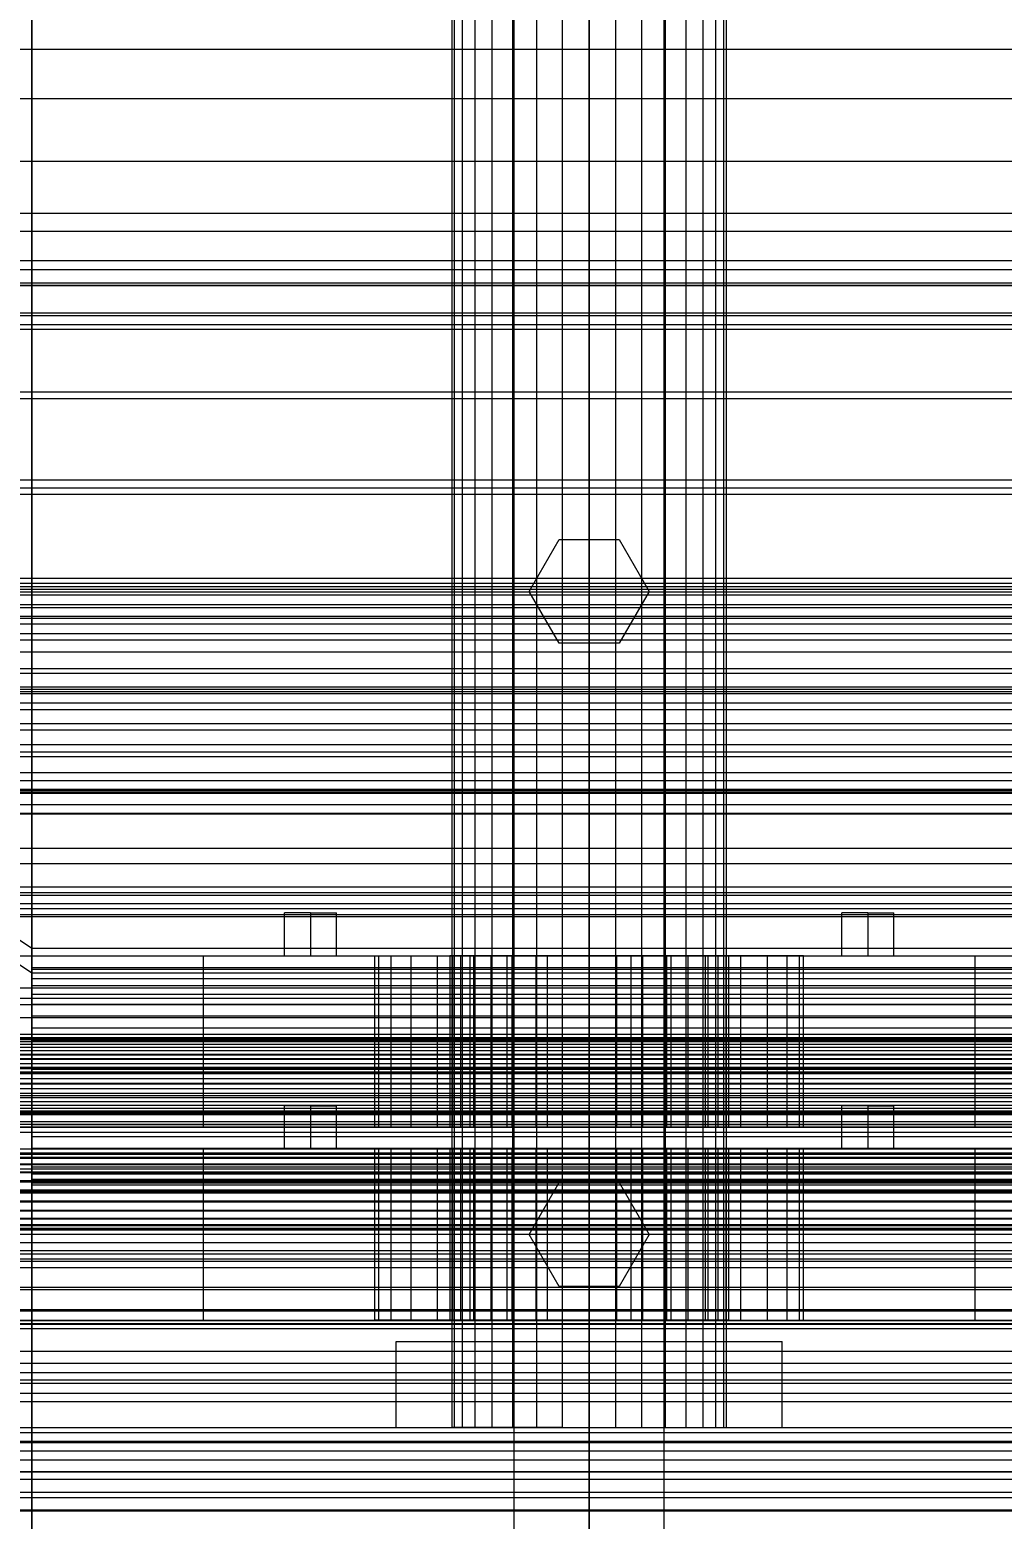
# Model space of a CAD drawing. Header units: millimetres. Extents: x -191664 to 191490, y -197311 to 10263.
# Drawn here: x -130.5 to 96.3, y -28691.4 to -28344 of the extents above; entities that cross this region are included whole.
import ezdxf

# ---------------------------------------------------------------- set-up
doc = ezdxf.new("R2010")
doc.units = ezdxf.units.MM
for name, color, linetype, lineweight in [('COTAS_USUARIO', 1, 'Continuous', 0), ('frontal_C01', 7, 'Continuous', 0), ('frontal_C02', 7, 'Continuous', 0), ('frontal_C03', 7, 'Continuous', 0), ('frontal_C03-traverse', 7, 'Continuous', 0), ('frontal_secador', 7, 'Continuous', 0), ('frontal_tolva', 7, 'Continuous', 0)]:
    doc.layers.add(name, color=color, linetype=linetype, lineweight=lineweight)
doc.dimstyles.new('PLANTA_100', dxfattribs={"dimtxt": 250, "dimasz": 150, "dimexe": 150, "dimexo": 80, "dimgap": 100, "dimtad": 1, "dimtih": 1, "dimtoh": 1, "dimdec": 1, "dimdsep": 46, "dimcen": 0.09, "dimclrd": 1, "dimclre": 1, "dimclrt": 1, "dimadec": 0, "dimazin": 0, "dimtfac": 1, "dimtdec": 4, "dimtofl": 0, "dimtmove": 0, "dimatfit": 3, "dimfxl": 1, "dimtolj": 1, "dimtzin": 0, "dimarcsym": 0})

# ---------------------------------------------------------------- blocks, each defined once
blk = doc.blocks.new('*D111')
at = {"layer": 'COTAS_USUARIO', "color": 1, "lineweight": -2, "transparency": 16777216}
for p, q in [((-80, -27700), (-1350, -27700)), ((-1200, -31850), (-1200, -27850)), ((-80, -32000), (-1350, -32000))]:
    blk.add_line(p, q, dxfattribs=at)
at = {"layer": 'COTAS_USUARIO', "color": 1, "transparency": 16777216}
for points in [[(-1225, -27850), (-1175, -27850), (-1200, -27700)], [(-1225, -31850), (-1175, -31850), (-1200, -32000)]]:
    blk.add_solid(points, dxfattribs=at)
at = {"layer": 'Defpoints', "color": 0, "transparency": 16777216}
for p in [(-1200, -27700), (0, -27700), (0, -32000)]:
    blk.add_point(p, dxfattribs=at)

msp = doc.modelspace()

# ---------------------------------------------------------------- linework, layer by layer
at = {"layer": 'frontal_C01', "color": 139, "true_color": 0x345e4e}
for p, q in [((-130, -28558.32), (-130, -28333.63)), ((0, -28558.32), (0, -28333.63)), ((-130, -28339.32), (-130, -28564)), ((0, -28339.32), (0, -28564)), ((-130, -28558.32), (-228.3, -28493.07)), ((-228.3, -28498.76), (-130, -28564)), ((-130, -28701.67), (-130, -28558.32)), ((0, -28558.32), (-130, -28558.32)), ((0, -28701.67), (0, -28558.32)), ((130, -28558.32), (0, -28558.32)), ((-130, -28564), (-130, -28707.35)), ((-130, -28564), (0, -28564)), ((0, -28564), (0, -28707.35)), ((0, -28564), (130, -28564))]:
    msp.add_line(p, q, dxfattribs=at)
at = {"layer": 'frontal_C01', "color": 8, "true_color": 0x697a83}
for p, q in [((300, -28348.61), (-300, -28348.61)), ((300, -28360.15), (-300, -28360.15)), ((300, -28374.77), (-300, -28374.77)), ((300, -28391.08), (-300, -28391.08)), ((300, -28410.14), (-300, -28410.14)), ((300, -28430.12), (-300, -28430.12)), ((-300, -28452.31), (300, -28452.31)), ((300, -28474.59), (-300, -28474.59)), ((300, -28498.41), (-300, -28498.41)), ((300, -28521.48), (-300, -28521.48)), ((300, -28545.3), (-300, -28545.3)), ((300, -28567.58), (-300, -28567.58)), ((300, -28589.77), (-300, -28589.77)), ((300, -28609.75), (-300, -28609.75)), ((300, -28628.81), (-300, -28628.81)), ((300, -28645.12), (-300, -28645.12)), ((300, -28659.74), (-300, -28659.74)), ((300, -28671.27), (-300, -28671.27)), ((300, -28680.47), (-300, -28680.47)), ((300, -28686.44), (-300, -28686.44)), ((300, -28689.57), (-300, -28689.57))]:
    msp.add_line(p, q, dxfattribs=at)
at = {"layer": 'frontal_C01', "color": 9, "true_color": 0xb8c2c5}
for p, q in [((342.5, -28472.03), (-342.5, -28472.03)), ((342.5, -28473.94), (-342.5, -28473.94)), ((342.5, -28475.89), (-342.5, -28475.89)), ((342.5, -28481.34), (-342.5, -28481.34)), ((342.5, -28484.93), (-342.5, -28484.93)), ((342.5, -28493.09), (-342.5, -28493.09)), ((-342.5, -28497.78), (342.5, -28497.78)), ((342.5, -28507.41), (-342.5, -28507.41)), ((342.5, -28512.48), (-342.5, -28512.48)), ((342.5, -28522.11), (-342.5, -28522.11)), ((342.5, -28526.8), (-342.5, -28526.8)), ((342.5, -28534.96), (-342.5, -28534.96)), ((342.5, -28538.55), (-342.5, -28538.55)), ((342.5, -28544), (-342.5, -28544)), ((342.5, -28545.94), (-342.5, -28545.94)), ((342.5, -28547.86), (-342.5, -28547.86))]:
    msp.add_line(p, q, dxfattribs=at)
at = {"layer": 'frontal_C01', "color": 252, "true_color": 0x83939a}
for p, q in [((-130, -28564), (-130, -28562.72)), ((-130, -28562.72), (-130, -28563.16)), ((-130, -28562.72), (130, -28562.72)), ((-130, -28563.16), (-130, -28565.3)), ((-130, -28563.16), (130, -28563.16)), ((-130, -28566.93), (-130, -28564)), ((-130, -28564), (130, -28564)), ((-130, -28565.3), (-130, -28568.99)), ((-130, -28565.3), (130, -28565.3)), ((-130, -28571.29), (-130, -28566.93)), ((-130, -28566.93), (130, -28566.93)), ((-130, -28568.99), (-130, -28573.98)), ((-130, -28568.99), (130, -28568.99)), ((-130, -28576.8), (-130, -28571.29)), ((-130, -28571.29), (130, -28571.29)), ((-130, -28573.98), (-130, -28579.93)), ((-130, -28573.98), (130, -28573.98)), ((-130, -28583.08), (-130, -28576.8)), ((-130, -28576.8), (130, -28576.8)), ((-130, -28579.93), (-130, -28586.44)), ((130, -28579.93), (-130, -28579.93)), ((-130, -28589.69), (-130, -28583.08)), ((-130, -28583.08), (130, -28583.08)), ((-130, -28586.44), (-130, -28593.05)), ((-130, -28586.44), (130, -28586.44)), ((-130, -28596.2), (-130, -28589.69)), ((-130, -28589.69), (130, -28589.69)), ((-130, -28593.05), (-130, -28599.33)), ((-130, -28593.05), (130, -28593.05)), ((-130, -28602.15), (-130, -28596.2)), ((-130, -28596.2), (130, -28596.2)), ((-130, -28599.33), (-130, -28604.84)), ((-130, -28599.33), (130, -28599.33)), ((-130, -28607.14), (-130, -28602.15)), ((-130, -28602.15), (130, -28602.15)), ((-130, -28604.84), (-130, -28609.2)), ((-130, -28604.84), (130, -28604.84)), ((-130, -28610.83), (-130, -28607.14)), ((-130, -28607.14), (130, -28607.14)), ((-130, -28609.2), (-130, -28612.13)), ((-130, -28609.2), (130, -28609.2)), ((-130, -28612.97), (-130, -28610.83)), ((-130, -28610.83), (130, -28610.83)), ((-130, -28612.13), (-130, -28613.41)), ((-130, -28612.13), (130, -28612.13)), ((-130, -28613.41), (-130, -28612.97)), ((-130, -28612.97), (130, -28612.97)), ((-130, -28613.41), (130, -28613.41))]:
    msp.add_line(p, q, dxfattribs=at)
at = {"layer": 'frontal_C01', "color": 9, "true_color": 0xbac6cb}
for p, q in [((-148, -28579.08), (148, -28579.08)), ((-148, -28579.24), (148, -28579.24)), ((-148, -28579.54), (148, -28579.54)), ((-148, -28580), (148, -28580)), ((-148, -28580.58), (148, -28580.58)), ((-148, -28581.31), (148, -28581.31)), ((-148, -28582.12), (148, -28582.12)), ((-148, -28583.08), (148, -28583.08)), ((-148, -28584.07), (148, -28584.07)), ((148, -28585.18), (-148, -28585.18)), ((-148, -28586.3), (148, -28586.3)), ((-148, -28587.49), (148, -28587.49)), ((-148, -28588.64), (148, -28588.64)), ((-148, -28589.83), (148, -28589.83)), ((-148, -28590.95), (148, -28590.95)), ((-148, -28592.06), (148, -28592.06)), ((-148, -28593.06), (148, -28593.06)), ((-148, -28594.01), (148, -28594.01)), ((-148, -28594.82), (148, -28594.82)), ((-148, -28595.56), (148, -28595.56)), ((-148, -28596.13), (148, -28596.13)), ((-148, -28596.59), (148, -28596.59)), ((-148, -28596.89), (148, -28596.89)), ((-148, -28597.05), (148, -28597.05))]:
    msp.add_line(p, q, dxfattribs=at)
at = {"layer": 'frontal_C01', "color": 139, "true_color": 0x354b57}
for p, q in [((-425, -28645.87), (425, -28645.87)), ((425, -28657.24), (-425, -28657.24)), ((425, -28662.13), (-425, -28662.13)), ((-425, -28673.5), (425, -28673.5))]:
    msp.add_line(p, q, dxfattribs=at)
at = {"layer": 'frontal_C01', "color": 251, "true_color": 0x586d65}
for p, q in [((250, -28680.37), (-250, -28680.37)), ((-250, -28685.1), (250, -28685.1))]:
    msp.add_line(p, q, dxfattribs=at)
at = {"layer": 'frontal_C02', "color": 9, "true_color": 0xb5c3c9}
for p, q in [((-300, -28386.79), (300, -28386.79)), ((300, -28410.7), (-300, -28410.7)), ((300, -28550.46), (-300, -28550.46)), ((-300, -28574.36), (300, -28574.36))]:
    msp.add_line(p, q, dxfattribs=at)
at = {"layer": 'frontal_C02', "color": 8, "true_color": 0x697a83}
for p, q in [((300, -28625.05), (-300, -28625.05)), ((300, -28629.56), (-300, -28629.56)), ((300, -28632.8), (-300, -28632.8)), ((300, -28646.02), (-300, -28646.02)), ((300, -28652.28), (-300, -28652.28)), ((300, -28673.31), (-300, -28673.31)), ((300, -28682.16), (-300, -28682.16))]:
    msp.add_line(p, q, dxfattribs=at)
at = {"layer": 'frontal_C02', "color": 139, "true_color": 0x345e4e}
for p, q in [((-130, -28626.97), (-250, -28626.97)), ((-130, -28831.95), (-130, -28626.97)), ((0, -28626.97), (-130, -28626.97)), ((-130, -28632.71), (-130, -28626.97)), ((0, -28831.95), (0, -28626.97)), ((130, -28626.97), (0, -28626.97)), ((0, -28632.71), (0, -28626.97)), ((-250, -28632.71), (-130, -28632.71)), ((-130, -28632.71), (-130, -28837.7)), ((-130, -28632.71), (0, -28632.71)), ((0, -28632.71), (0, -28837.7)), ((0, -28632.71), (130, -28632.71))]:
    msp.add_line(p, q, dxfattribs=at)
at = {"layer": 'frontal_C03', "color": 139, "true_color": 0x345e4e}
for p, q in [((0, -28397.92), (-250, -28397.92)), ((0, -28578.35), (0, -28397.92)), ((250, -28397.92), (0, -28397.92)), ((0, -28403.69), (0, -28397.92)), ((-250, -28403.69), (0, -28403.69)), ((0, -28403.69), (0, -28584.13)), ((0, -28403.69), (250, -28403.69)), ((0, -28578.35), (-250, -28578.35)), ((0, -28842.28), (0, -28578.35)), ((250, -28578.35), (0, -28578.35)), ((-250, -28584.13), (0, -28584.13)), ((0, -28584.13), (0, -28848.05)), ((0, -28584.13), (250, -28584.13))]:
    msp.add_line(p, q, dxfattribs=at)
at = {"layer": 'frontal_C03', "color": 8, "true_color": 0x697a83}
for p, q in [((250, -28400.01), (-250, -28400.01)), ((250, -28403.13), (-250, -28403.13)), ((250, -28403.69), (-250, -28403.69)), ((250, -28412.86), (-250, -28412.86)), ((250, -28413.95), (-250, -28413.95)), ((250, -28428.52), (-250, -28428.52)), ((250, -28430.06), (-250, -28430.06)), ((250, -28449.06), (-250, -28449.06)), ((250, -28450.94), (-250, -28450.94)), ((-250, -28473.07), (250, -28473.07)), ((250, -28475.17), (-250, -28475.17)), ((250, -28498.91), (-250, -28498.91)), ((250, -28501.09), (-250, -28501.09)), ((250, -28524.83), (-250, -28524.83)), ((250, -28526.93), (-250, -28526.93)), ((250, -28549.06), (-250, -28549.06)), ((250, -28550.94), (-250, -28550.94)), ((250, -28569.94), (-250, -28569.94)), ((250, -28571.48), (-250, -28571.48)), ((250, -28586.05), (-250, -28586.05)), ((250, -28587.14), (-250, -28587.14)), ((250, -28596.87), (-250, -28596.87)), ((250, -28599.99), (-250, -28599.99))]:
    msp.add_line(p, q, dxfattribs=at)
at = {"layer": 'frontal_C03', "color": 9, "true_color": 0xb8c2c5}
for p, q in [((520, -28478.16), (-520, -28478.16)), ((520, -28478.81), (-520, -28478.81)), ((520, -28480.83), (-520, -28480.83)), ((520, -28482.69), (-520, -28482.69)), ((520, -28486.42), (-520, -28486.42)), ((520, -28489.21), (-520, -28489.21)), ((-520, -28494.08), (520, -28494.08)), ((520, -28497.37), (-520, -28497.37)), ((520, -28502.63), (-520, -28502.63)), ((520, -28505.92), (-520, -28505.92)), ((520, -28510.79), (-520, -28510.79)), ((520, -28513.58), (-520, -28513.58)), ((520, -28517.31), (-520, -28517.31)), ((520, -28519.17), (-520, -28519.17)), ((520, -28521.19), (-520, -28521.19)), ((520, -28521.84), (-520, -28521.84))]:
    msp.add_line(p, q, dxfattribs=at)
at = {"layer": 'frontal_C03', "color": 252, "true_color": 0x83939a}
for p, q in [((-250, -28582.95), (250, -28582.95)), ((-250, -28583.95), (250, -28583.95)), ((-250, -28584.13), (250, -28584.13)), ((-250, -28587.06), (250, -28587.06)), ((-250, -28587.41), (250, -28587.41)), ((-250, -28592.08), (250, -28592.08)), ((-250, -28592.57), (250, -28592.57)), ((-250, -28598.65), (250, -28598.65)), ((-250, -28599.25), (250, -28599.25)), ((250, -28606.33), (-250, -28606.33)), ((-250, -28607), (250, -28607)), ((-250, -28614.6), (250, -28614.6)), ((-250, -28615.3), (250, -28615.3)), ((-250, -28622.89), (250, -28622.89)), ((-250, -28623.57), (250, -28623.57)), ((-250, -28630.65), (250, -28630.65)), ((-250, -28631.25), (250, -28631.25)), ((-250, -28637.33), (250, -28637.33)), ((-250, -28637.82), (250, -28637.82)), ((-250, -28642.49), (250, -28642.49)), ((-250, -28642.83), (250, -28642.83)), ((-250, -28645.77), (250, -28645.77)), ((-250, -28645.95), (250, -28645.95)), ((-250, -28646.95), (250, -28646.95))]:
    msp.add_line(p, q, dxfattribs=at)
at = {"layer": 'frontal_C03', "color": 251, "true_color": 0x586d65}
for p, q in [((250, -28596.31), (-250, -28596.31)), ((-250, -28601.12), (250, -28601.12))]:
    msp.add_line(p, q, dxfattribs=at)
at = {"layer": 'frontal_C03', "color": 9, "true_color": 0xbac6cb}
for p, q in [((-268, -28605.95), (268, -28605.95)), ((-268, -28606.23), (268, -28606.23)), ((-268, -28606.28), (268, -28606.28)), ((-268, -28607.11), (268, -28607.11)), ((-268, -28607.2), (268, -28607.2)), ((-268, -28608.52), (268, -28608.52)), ((-268, -28608.65), (268, -28608.65)), ((-268, -28610.36), (268, -28610.36)), ((-268, -28610.53), (268, -28610.53)), ((268, -28612.53), (-268, -28612.53)), ((-268, -28612.71), (268, -28612.71)), ((-268, -28614.85), (268, -28614.85)), ((-268, -28615.05), (268, -28615.05)), ((-268, -28617.18), (268, -28617.18)), ((-268, -28617.37), (268, -28617.37)), ((-268, -28619.36), (268, -28619.36)), ((-268, -28619.53), (268, -28619.53)), ((-268, -28621.24), (268, -28621.24)), ((-268, -28621.38), (268, -28621.38)), ((-268, -28622.69), (268, -28622.69)), ((-268, -28622.79), (268, -28622.79)), ((-268, -28623.62), (268, -28623.62)), ((-268, -28623.67), (268, -28623.67)), ((-268, -28623.95), (268, -28623.95))]:
    msp.add_line(p, q, dxfattribs=at)
at = {"layer": 'frontal_C03', "color": 139, "true_color": 0x354b57}
for p, q in [((-450, -28663.97), (450, -28663.97)), ((450, -28675.52), (-450, -28675.52)), ((450, -28677.65), (-450, -28677.65)), ((-450, -28689.2), (450, -28689.2))]:
    msp.add_line(p, q, dxfattribs=at)
at = {"layer": 'frontal_C03-traverse', "color": 252, "true_color": 0x85969e}
for p, q in [((-250, -28655), (250, -28655)), ((250, -28659), (-250, -28659))]:
    msp.add_line(p, q, dxfattribs=at)
at = {"layer": 'frontal_secador', "color": 253, "true_color": 0xa8b4b9}
for p, q in [((-32, -28670), (-32, -28240)), ((-31.39, -28670), (-31.39, -28240)), ((-29.56, -28670), (-29.56, -28240)), ((-26.61, -28670), (-26.61, -28240)), ((-22.63, -28670), (-22.63, -28240)), ((-17.78, -28670), (-17.78, -28240)), ((-12.25, -28670), (-12.25, -28240)), ((-6.24, -28670), (-6.24, -28240)), ((0, -28240), (0, -28670)), ((6.24, -28670), (6.24, -28240)), ((12.25, -28670), (12.25, -28240)), ((17.78, -28670), (17.78, -28240)), ((22.63, -28670), (22.63, -28240)), ((26.61, -28670), (26.61, -28240)), ((29.56, -28670), (29.56, -28240)), ((31.39, -28670), (31.39, -28240)), ((32, -28670), (32, -28240)), ((-31.39, -28670), (-32, -28670)), ((-29.56, -28670), (-31.39, -28670)), ((-26.61, -28670), (-29.56, -28670)), ((-22.63, -28670), (-26.61, -28670)), ((-17.78, -28670), (-22.63, -28670)), ((-12.25, -28670), (-17.78, -28670)), ((-6.24, -28670), (-12.25, -28670)), ((-6.24, -28670), (0, -28670)), ((0, -28670), (6.24, -28670)), ((6.24, -28670), (12.25, -28670)), ((12.25, -28670), (17.78, -28670)), ((17.78, -28670), (22.63, -28670)), ((22.63, -28670), (26.61, -28670)), ((26.61, -28670), (29.56, -28670)), ((29.56, -28670), (31.39, -28670)), ((31.39, -28670), (32, -28670))]:
    msp.add_line(p, q, dxfattribs=at)
at = {"layer": 'frontal_secador', "color": 9, "true_color": 0xb9c3c7}
for p, q in [((-65, -28550), (-71.06, -28550)), ((-71.06, -28560), (-71.06, -28550)), ((-65, -28550), (-58.94, -28550)), ((-65, -28550), (-65, -28560)), ((-58.94, -28560), (-58.94, -28550)), ((65, -28550), (58.94, -28550)), ((58.94, -28560), (58.94, -28550)), ((65, -28550), (71.06, -28550)), ((65, -28550), (65, -28560)), ((71.06, -28560), (71.06, -28550)), ((-71.06, -28560), (-65, -28560)), ((-65, -28560), (-58.94, -28560)), ((58.94, -28560), (65, -28560)), ((65, -28560), (71.06, -28560)), ((-65, -28595), (-71.06, -28595)), ((-71.06, -28605), (-71.06, -28595)), ((-65, -28595), (-58.94, -28595)), ((-65, -28595), (-65, -28605)), ((-58.94, -28605), (-58.94, -28595)), ((65, -28595), (58.94, -28595)), ((58.94, -28605), (58.94, -28595)), ((65, -28595), (71.06, -28595)), ((65, -28595), (65, -28605)), ((71.06, -28605), (71.06, -28595)), ((-71.06, -28605), (-65, -28605)), ((-65, -28605), (-58.94, -28605)), ((58.94, -28605), (65, -28605)), ((65, -28605), (71.06, -28605))]:
    msp.add_line(p, q, dxfattribs=at)
at = {"layer": 'frontal_secador', "color": 253, "true_color": 0xa6b3ba}
for p, q in [((-700, -28560), (-90, -28560)), ((-90, -28600), (-90, -28560)), ((-90, -28560), (90, -28560)), ((-90, -28560), (-50, -28560)), ((-50, -28600), (-50, -28560)), ((50, -28560), (90, -28560)), ((50, -28600), (50, -28560)), ((90, -28560), (700, -28560)), ((90, -28600), (90, -28560)), ((-700, -28600), (-90, -28600)), ((-90, -28600), (90, -28600)), ((-90, -28600), (-50, -28600)), ((50, -28600), (90, -28600)), ((90, -28600), (700, -28600)), ((-700, -28605), (-90, -28605)), ((-90, -28645), (-90, -28605)), ((-90, -28605), (90, -28605)), ((-90, -28605), (-50, -28605)), ((-50, -28645), (-50, -28605)), ((50, -28605), (90, -28605)), ((50, -28645), (50, -28605)), ((90, -28605), (700, -28605)), ((90, -28645), (90, -28605)), ((-700, -28645), (-90, -28645)), ((-90, -28645), (90, -28645)), ((-90, -28645), (-50, -28645)), ((50, -28645), (90, -28645)), ((90, -28645), (700, -28645)), ((-45, -28650), (45, -28650)), ((-45, -28670), (-45, -28650)), ((45, -28670), (45, -28650)), ((-315, -28670), (315, -28670)), ((-45, -28670), (45, -28670))]:
    msp.add_line(p, q, dxfattribs=at)
at = {"layer": 'frontal_secador', "color": 253, "true_color": 0x9eafb6}
for p, q in [((-50, -28560), (-49.04, -28560)), ((-50, -28560), (-32.5, -28560)), ((-49.04, -28600), (-49.04, -28560)), ((-49.04, -28560), (-46.19, -28560)), ((-49.04, -28560), (-31.88, -28560)), ((-46.19, -28600), (-46.19, -28560)), ((-46.19, -28560), (-41.57, -28560)), ((-46.19, -28560), (-30.03, -28560)), ((-41.57, -28600), (-41.57, -28560)), ((-41.57, -28560), (-35.36, -28560)), ((-41.57, -28560), (-27.02, -28560)), ((-35.36, -28600), (-35.36, -28560)), ((-35.36, -28560), (-27.78, -28560)), ((-35.36, -28560), (-22.98, -28560)), ((-31.88, -28560), (-32.5, -28560)), ((-32.5, -28560), (-32.5, -28600)), ((-30.03, -28560), (-31.88, -28560)), ((-31.88, -28560), (-31.88, -28600)), ((-27.02, -28560), (-30.03, -28560)), ((-30.03, -28560), (-30.03, -28600)), ((-27.78, -28600), (-27.78, -28560)), ((-27.78, -28560), (-19.13, -28560)), ((-27.78, -28560), (-18.06, -28560)), ((-22.98, -28560), (-27.02, -28560)), ((-27.02, -28560), (-27.02, -28600)), ((-18.06, -28560), (-22.98, -28560)), ((-22.98, -28560), (-22.98, -28600)), ((-19.13, -28600), (-19.13, -28560)), ((-19.13, -28560), (-9.75, -28560)), ((-19.13, -28560), (-12.44, -28560)), ((-12.44, -28560), (-18.06, -28560)), ((-18.06, -28560), (-18.06, -28600)), ((-6.34, -28560), (-12.44, -28560)), ((-12.44, -28560), (-12.44, -28600)), ((-9.75, -28600), (-9.75, -28560)), ((-9.75, -28560), (0, -28560)), ((-9.75, -28560), (-6.34, -28560)), ((0, -28560), (-6.34, -28560)), ((-6.34, -28560), (-6.34, -28600)), ((9.75, -28560), (0, -28560)), ((0, -28560), (0, -28600)), ((0, -28560), (6.34, -28560)), ((6.34, -28560), (6.34, -28600)), ((9.75, -28560), (6.34, -28560)), ((6.34, -28560), (12.44, -28560)), ((9.75, -28600), (9.75, -28560)), ((19.13, -28560), (9.75, -28560)), ((12.44, -28560), (12.44, -28600)), ((19.13, -28560), (12.44, -28560)), ((12.44, -28560), (18.06, -28560)), ((18.06, -28560), (18.06, -28600)), ((27.78, -28560), (18.06, -28560)), ((18.06, -28560), (22.98, -28560)), ((19.13, -28600), (19.13, -28560)), ((27.78, -28560), (19.13, -28560)), ((22.98, -28560), (22.98, -28600)), ((35.36, -28560), (22.98, -28560)), ((22.98, -28560), (27.02, -28560)), ((27.02, -28560), (27.02, -28600)), ((41.57, -28560), (27.02, -28560)), ((27.02, -28560), (30.03, -28560)), ((27.78, -28600), (27.78, -28560)), ((35.36, -28560), (27.78, -28560)), ((30.03, -28560), (30.03, -28600)), ((46.19, -28560), (30.03, -28560)), ((30.03, -28560), (31.88, -28560)), ((31.88, -28560), (31.88, -28600)), ((49.04, -28560), (31.88, -28560)), ((31.88, -28560), (32.5, -28560)), ((32.5, -28560), (32.5, -28600)), ((50, -28560), (32.5, -28560)), ((35.36, -28600), (35.36, -28560)), ((41.57, -28560), (35.36, -28560)), ((41.57, -28600), (41.57, -28560)), ((46.19, -28560), (41.57, -28560)), ((46.19, -28600), (46.19, -28560)), ((49.04, -28560), (46.19, -28560)), ((49.04, -28600), (49.04, -28560)), ((50, -28560), (49.04, -28560)), ((-49.04, -28600), (-50, -28600)), ((-32.5, -28600), (-50, -28600)), ((-46.19, -28600), (-49.04, -28600)), ((-31.88, -28600), (-49.04, -28600)), ((-41.57, -28600), (-46.19, -28600)), ((-30.03, -28600), (-46.19, -28600)), ((-35.36, -28600), (-41.57, -28600)), ((-27.02, -28600), (-41.57, -28600)), ((-27.78, -28600), (-35.36, -28600)), ((-22.98, -28600), (-35.36, -28600)), ((-32.5, -28600), (-31.88, -28600)), ((-31.88, -28600), (-30.03, -28600)), ((-30.03, -28600), (-27.02, -28600)), ((-19.13, -28600), (-27.78, -28600)), ((-18.06, -28600), (-27.78, -28600)), ((-27.02, -28600), (-22.98, -28600)), ((-22.98, -28600), (-18.06, -28600)), ((-9.75, -28600), (-19.13, -28600)), ((-12.44, -28600), (-19.13, -28600)), ((-18.06, -28600), (-12.44, -28600)), ((-12.44, -28600), (-6.34, -28600)), ((0, -28600), (-9.75, -28600)), ((-6.34, -28600), (-9.75, -28600)), ((-6.34, -28600), (0, -28600)), ((0, -28600), (9.75, -28600)), ((6.34, -28600), (0, -28600)), ((6.34, -28600), (9.75, -28600)), ((12.44, -28600), (6.34, -28600)), ((9.75, -28600), (19.13, -28600)), ((12.44, -28600), (19.13, -28600)), ((18.06, -28600), (12.44, -28600)), ((18.06, -28600), (27.78, -28600)), ((22.98, -28600), (18.06, -28600)), ((19.13, -28600), (27.78, -28600)), ((22.98, -28600), (35.36, -28600)), ((27.02, -28600), (22.98, -28600)), ((27.02, -28600), (41.57, -28600)), ((30.03, -28600), (27.02, -28600)), ((27.78, -28600), (35.36, -28600)), ((30.03, -28600), (46.19, -28600)), ((31.88, -28600), (30.03, -28600)), ((31.88, -28600), (49.04, -28600)), ((32.5, -28600), (31.88, -28600)), ((32.5, -28600), (50, -28600)), ((35.36, -28600), (41.57, -28600)), ((41.57, -28600), (46.19, -28600)), ((46.19, -28600), (49.04, -28600)), ((49.04, -28600), (50, -28600)), ((-50, -28605), (-49.04, -28605)), ((-50, -28605), (-32.5, -28605)), ((-49.04, -28645), (-49.04, -28605)), ((-49.04, -28605), (-46.19, -28605)), ((-49.04, -28605), (-31.88, -28605)), ((-46.19, -28645), (-46.19, -28605)), ((-46.19, -28605), (-41.57, -28605)), ((-46.19, -28605), (-30.03, -28605)), ((-41.57, -28645), (-41.57, -28605)), ((-41.57, -28605), (-35.36, -28605)), ((-41.57, -28605), (-27.02, -28605)), ((-35.36, -28645), (-35.36, -28605)), ((-35.36, -28605), (-27.78, -28605)), ((-35.36, -28605), (-22.98, -28605)), ((-31.88, -28605), (-32.5, -28605)), ((-32.5, -28605), (-32.5, -28645)), ((-30.03, -28605), (-31.88, -28605)), ((-31.88, -28605), (-31.88, -28645)), ((-27.02, -28605), (-30.03, -28605)), ((-30.03, -28605), (-30.03, -28645)), ((-27.78, -28645), (-27.78, -28605)), ((-27.78, -28605), (-19.13, -28605)), ((-27.78, -28605), (-18.06, -28605)), ((-22.98, -28605), (-27.02, -28605)), ((-27.02, -28605), (-27.02, -28645)), ((-18.06, -28605), (-22.98, -28605)), ((-22.98, -28605), (-22.98, -28645)), ((-19.13, -28645), (-19.13, -28605)), ((-19.13, -28605), (-9.75, -28605)), ((-19.13, -28605), (-12.44, -28605)), ((-12.44, -28605), (-18.06, -28605)), ((-18.06, -28605), (-18.06, -28645)), ((-6.34, -28605), (-12.44, -28605)), ((-12.44, -28605), (-12.44, -28645)), ((-9.75, -28645), (-9.75, -28605)), ((-9.75, -28605), (0, -28605)), ((-9.75, -28605), (-6.34, -28605)), ((0, -28605), (-6.34, -28605)), ((-6.34, -28605), (-6.34, -28645)), ((9.75, -28605), (0, -28605)), ((0, -28605), (0, -28645)), ((0, -28605), (6.34, -28605)), ((6.34, -28605), (6.34, -28645)), ((9.75, -28605), (6.34, -28605)), ((6.34, -28605), (12.44, -28605)), ((9.75, -28645), (9.75, -28605)), ((19.13, -28605), (9.75, -28605)), ((12.44, -28605), (12.44, -28645)), ((19.13, -28605), (12.44, -28605)), ((12.44, -28605), (18.06, -28605)), ((18.06, -28605), (18.06, -28645)), ((27.78, -28605), (18.06, -28605)), ((18.06, -28605), (22.98, -28605)), ((19.13, -28645), (19.13, -28605)), ((27.78, -28605), (19.13, -28605)), ((22.98, -28605), (22.98, -28645)), ((35.36, -28605), (22.98, -28605)), ((22.98, -28605), (27.02, -28605)), ((27.02, -28605), (27.02, -28645)), ((41.57, -28605), (27.02, -28605)), ((27.02, -28605), (30.03, -28605)), ((27.78, -28645), (27.78, -28605)), ((35.36, -28605), (27.78, -28605)), ((30.03, -28605), (30.03, -28645)), ((46.19, -28605), (30.03, -28605)), ((30.03, -28605), (31.88, -28605)), ((31.88, -28605), (31.88, -28645)), ((49.04, -28605), (31.88, -28605)), ((31.88, -28605), (32.5, -28605)), ((32.5, -28605), (32.5, -28645)), ((50, -28605), (32.5, -28605)), ((35.36, -28645), (35.36, -28605)), ((41.57, -28605), (35.36, -28605)), ((41.57, -28645), (41.57, -28605)), ((46.19, -28605), (41.57, -28605)), ((46.19, -28645), (46.19, -28605)), ((49.04, -28605), (46.19, -28605)), ((49.04, -28645), (49.04, -28605)), ((50, -28605), (49.04, -28605)), ((-49.04, -28645), (-50, -28645)), ((-32.5, -28645), (-50, -28645)), ((-46.19, -28645), (-49.04, -28645)), ((-31.88, -28645), (-49.04, -28645)), ((-41.57, -28645), (-46.19, -28645)), ((-30.03, -28645), (-46.19, -28645)), ((-35.36, -28645), (-41.57, -28645)), ((-27.02, -28645), (-41.57, -28645)), ((-27.78, -28645), (-35.36, -28645)), ((-22.98, -28645), (-35.36, -28645)), ((-32.5, -28645), (-31.88, -28645)), ((-31.88, -28645), (-30.03, -28645)), ((-30.03, -28645), (-27.02, -28645)), ((-19.13, -28645), (-27.78, -28645)), ((-18.06, -28645), (-27.78, -28645)), ((-27.02, -28645), (-22.98, -28645)), ((-22.98, -28645), (-18.06, -28645)), ((-9.75, -28645), (-19.13, -28645)), ((-12.44, -28645), (-19.13, -28645)), ((-18.06, -28645), (-12.44, -28645)), ((-12.44, -28645), (-6.34, -28645)), ((0, -28645), (-9.75, -28645)), ((-6.34, -28645), (-9.75, -28645)), ((-6.34, -28645), (0, -28645)), ((0, -28645), (9.75, -28645)), ((6.34, -28645), (0, -28645)), ((6.34, -28645), (9.75, -28645)), ((12.44, -28645), (6.34, -28645)), ((9.75, -28645), (19.13, -28645)), ((12.44, -28645), (19.13, -28645)), ((18.06, -28645), (12.44, -28645)), ((18.06, -28645), (27.78, -28645)), ((22.98, -28645), (18.06, -28645)), ((19.13, -28645), (27.78, -28645)), ((22.98, -28645), (35.36, -28645)), ((27.02, -28645), (22.98, -28645)), ((27.02, -28645), (41.57, -28645)), ((30.03, -28645), (27.02, -28645)), ((27.78, -28645), (35.36, -28645)), ((30.03, -28645), (46.19, -28645)), ((31.88, -28645), (30.03, -28645)), ((31.88, -28645), (49.04, -28645)), ((32.5, -28645), (31.88, -28645)), ((32.5, -28645), (50, -28645)), ((35.36, -28645), (41.57, -28645)), ((41.57, -28645), (46.19, -28645)), ((46.19, -28645), (49.04, -28645)), ((49.04, -28645), (50, -28645))]:
    msp.add_line(p, q, dxfattribs=at)
at = {"layer": 'frontal_tolva', "color": 156, "true_color": 0x164b78}
for p, q in [((-17.5, -28700), (-17.5, -27730)), ((17.5, -28700), (17.5, -27730))]:
    msp.add_line(p, q, dxfattribs=at)
at = {"layer": 'frontal_tolva', "color": 9, "true_color": 0xb7bec5}
for p, q in [((-14, -28475), (-7, -28462.88)), ((-7, -28462.88), (7, -28462.88)), ((7, -28462.88), (14, -28475)), ((-7, -28487.12), (-14, -28475)), ((14, -28475), (7, -28487.12)), ((7, -28487.12), (-7, -28487.12)), ((-14, -28625), (-7, -28612.88)), ((-7, -28612.88), (7, -28612.88)), ((7, -28612.88), (14, -28625)), ((-7, -28637.12), (-14, -28625)), ((14, -28625), (7, -28637.12)), ((7, -28637.12), (-7, -28637.12))]:
    msp.add_line(p, q, dxfattribs=at)

# ---------------------------------------------------------------- dimensions: what is measured, and where the dimension line sits
at = {"layer": 'COTAS_USUARIO'}
dim = msp.add_aligned_dim(p1=(0, -32000), p2=(0, -27700), distance=1200, dimstyle='PLANTA_100', dxfattribs=at)
dim.commit()
dim.dimension.update_dxf_attribs({"geometry": '*D111', "text_midpoint": (-1200, -29850)})

doc.saveas('drawing.dxf')
